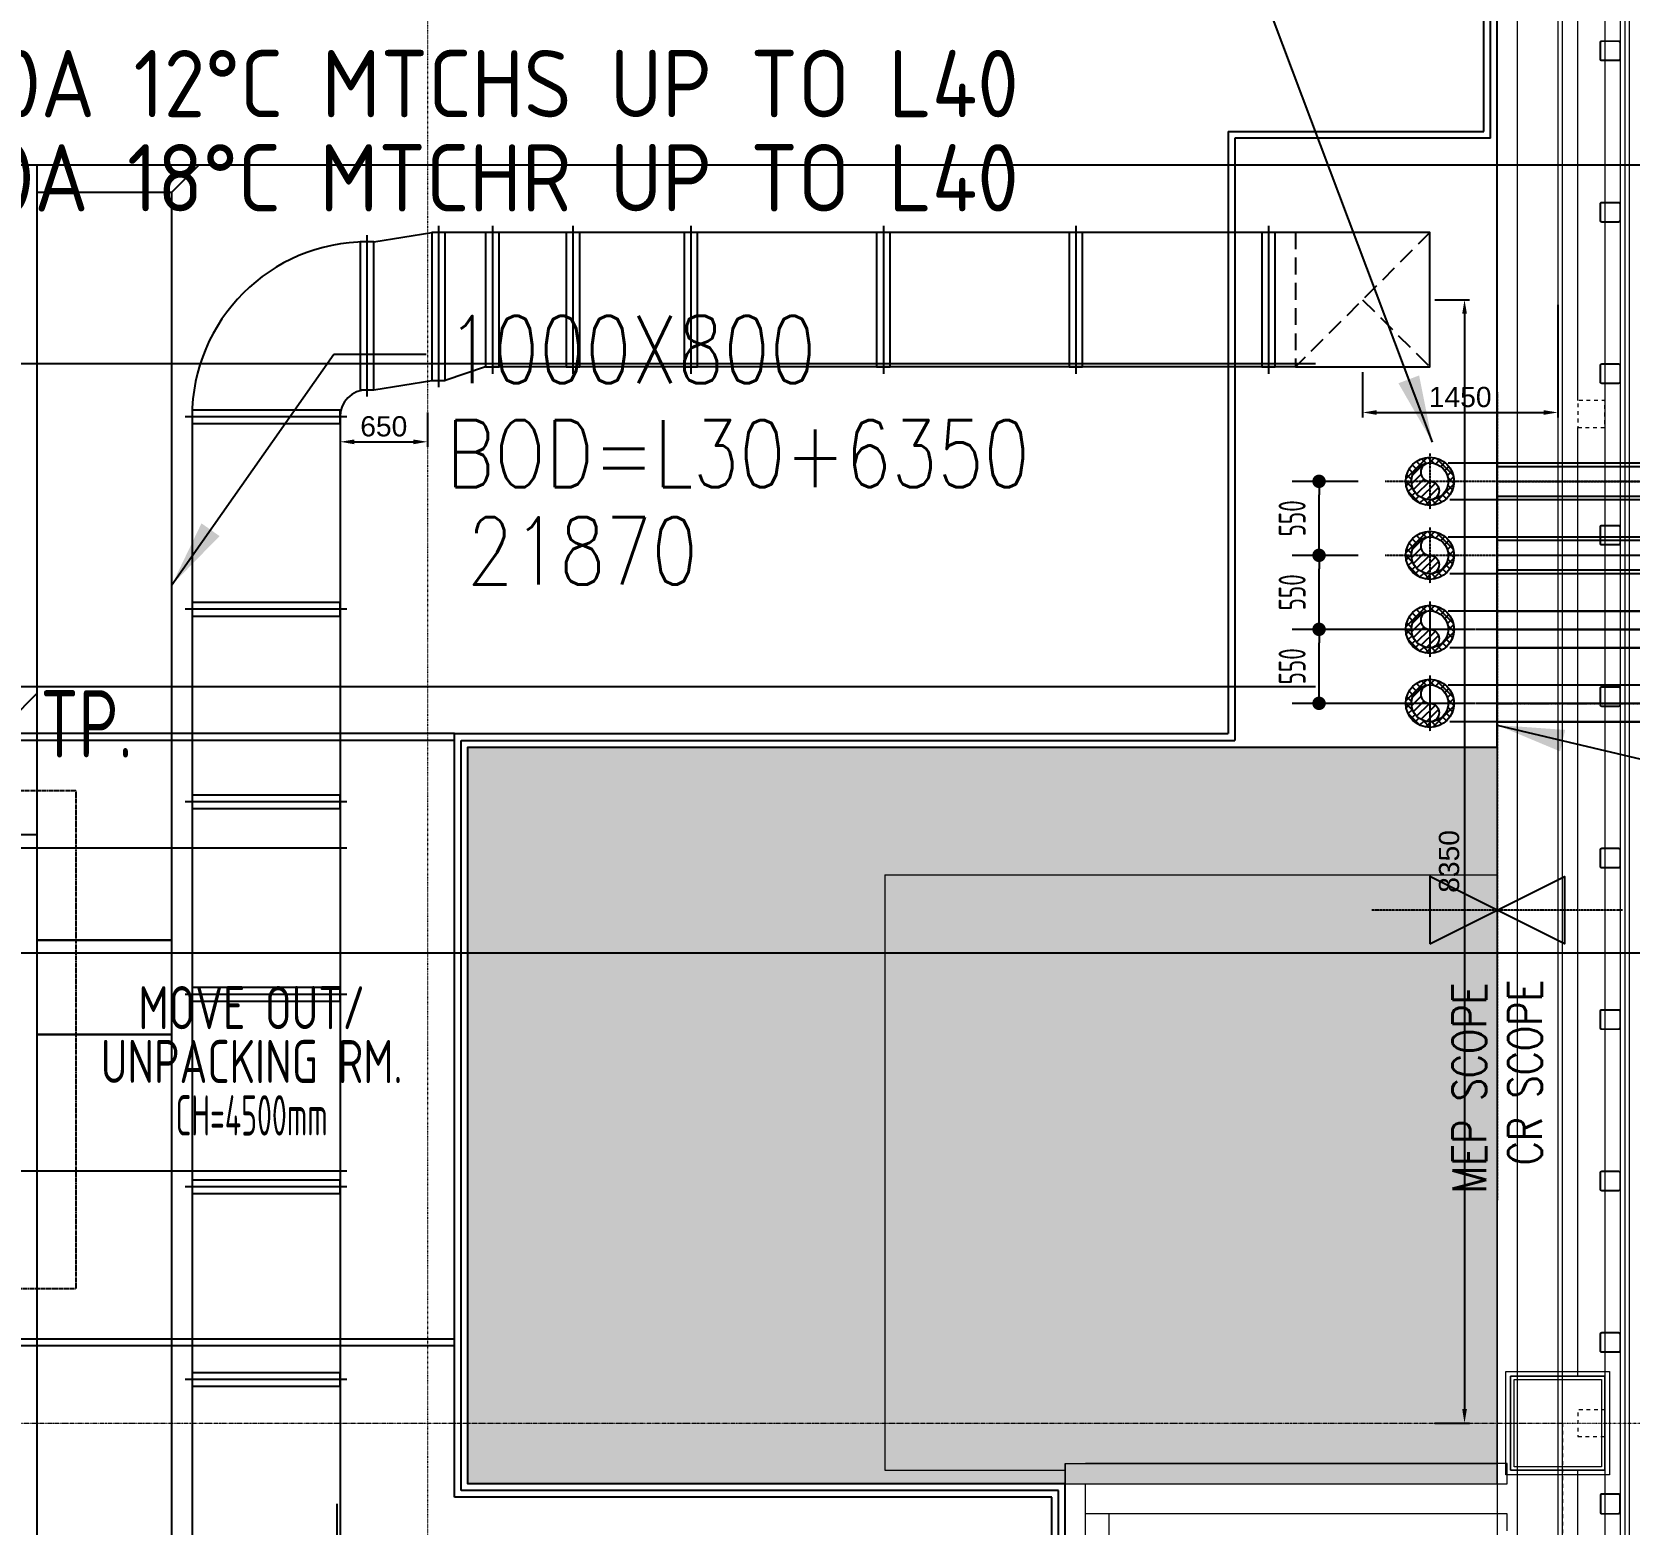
# Model space of a CAD drawing. Extents: x -32000 to 416743, y -254124 to 144214.
# Drawn here: x 232260 to 244130, y 44250 to 55340 of the extents above; entities that cross this region are included whole.
import ezdxf
from ezdxf.enums import TextEntityAlignment as Align

# ---------------------------------------------------------------- set-up
doc = ezdxf.new("R2010")
doc.units = 0
doc.header["$LTSCALE"] = 10
for name, pattern in [('H12PL4$0$JJP_三點線', [0.9, 0.3, -0.15, 0, -0.15, 0, -0.15, 0, -0.15]), ('H12PL4$0$JJP_虛線(退縮線、投影線、地下室範圍、非屬本工程、圖面分區)', [0.45, 0.3, -0.15]), ('H12PL4$0$TAI_虛線', [5.644, 2.822, -2.822]), ('XFDP30$0$HIDDEN2', [0.1875, 0.125, -0.0625]), ('XFF7D30$0$HIDDEN', [0.375, 0.25, -0.125]), ('XFM1P40$0$CENTER', [2, 1.25, -0.25, 0.25, -0.25]), ('XFM1P40$0$CENTER2', [1.125, 0.75, -0.125, 0.125, -0.125]), ('XFM2P40$0$$0$CENTER2', [1.125, 0.75, -0.125, 0.125, -0.125]), ('XFM2P40$0$CENTER', [2, 1.25, -0.25, 0.25, -0.25]), ('XFM2P40$0$CENTER2', [1.125, 0.75, -0.125, 0.125, -0.125]), ('XFM7P40ICA$0$H12PL4$0$JJP_三點線', [0.9, 0.3, -0.15, 0, -0.15, 0, -0.15, 0, -0.15]), ('XFM7P40ICA$0$H12PL4$0$TAI_虛線', [5.644, 2.822, -2.822])]:
    doc.linetypes.add(name, pattern=pattern)
for name, color, linetype in [('H12PL4$0$A-WALL-EX', 252, 'Continuous'), ('H12PL4$0$A-WALL-IN', 252, 'Continuous'), ('H12PL4$0$Hattch', 252, 'Continuous'), ('H12PL4$0$S-COL', 252, 'Continuous'), ('H12PL4$0$S-GRID', 252, 'Continuous'), ('H12PL4$0$S-SLAB-SHOW', 252, 'Continuous'), ('X-F2-L30-FS-PIPE$0$F-SK-LINE3', 100, 'Continuous'), ('XFDP30$0$A-CR-TT2', 1, 'Continuous'), ('XFDP30$0$A-CR-TXT', 250, 'Continuous'), ('XFDP30$0$A-Door (50K)', 2, 'Continuous'), ('XFDP30$0$A-Door-Col', 9, 'Continuous'), ('XFDP30$0$A-W-P1S (50K)', 2, 'Continuous'), ('XFDP30$0$A-W-P2D (50K)', 2, 'Continuous'), ('XFF7D30$0$93-duct-sm', 2, 'Continuous'), ('XFF7D30$0$DIM', 250, 'Continuous'), ('XFF7D30$0$M-SMOK-DUCT', 240, 'Continuous'), ('XFM1D40$0$M-CWTR-TEXT', 250, 'Continuous'), ('XFM1D40$0$M-HVAC-CMDUCT', 150, 'Continuous'), ('XFM1D40$0$M-PIPE-TEXT-ARROR', 250, 'Continuous'), ('XFM1P40$0$$0$M-PIPE-TEXT-ARROR', 250, 'Continuous'), ('XFM1P40$0$E-CBL-DIM', 250, 'Continuous'), ('XFM1P40$0$g-ttlb', 4, 'Continuous'), ('XFM1P40$0$M-PIPE-CHWR13', 94, 'Continuous'), ('XFM1P40$0$M-PIPE-CHWR13_CL', 93, 'XFM1P40$0$CENTER2'), ('XFM1P40$0$M-PIPE-CHWR20', 110, 'Continuous'), ('XFM1P40$0$M-PIPE-CHWR20_CL', 111, 'XFM1P40$0$CENTER'), ('XFM1P40$0$M-PIPE-CHWS12', 130, 'Continuous'), ('XFM1P40$0$M-PIPE-CHWS12_CL', 132, 'XFM1P40$0$CENTER2'), ('XFM1P40$0$M-PIPE-CHWS5', 160, 'Continuous'), ('XFM1P40$0$M-PIPE-CHWS5_CL', 161, 'XFM1P40$0$CENTER2'), ('XFM2P40$0$$0$M-PIPE-CHWR13', 94, 'Continuous'), ('XFM2P40$0$$0$M-PIPE-CHWR13_CL', 93, 'XFM2P40$0$$0$CENTER2'), ('XFM2P40$0$$0$M-PIPE-CHWS5', 144, 'Continuous'), ('XFM2P40$0$$0$M-PIPE-CHWS5_CL', 1, 'XFM2P40$0$$0$CENTER2'), ('XFM2P40$0$$0$M-PIPE-TEXT', 250, 'Continuous'), ('XFM2P40$0$$0$M-PIPE-TEXT-ARROR', 250, 'Continuous'), ('XFM2P40$0$M-PIPE-CHWR20', 110, 'Continuous'), ('XFM2P40$0$M-PIPE-CHWR20_CL', 111, 'XFM2P40$0$CENTER'), ('XFM2P40$0$M-PIPE-CHWS12', 4, 'Continuous'), ('XFM2P40$0$M-PIPE-CHWS12_CL', 1, 'XFM2P40$0$CENTER2'), ('XFM2P40$0$M-PIPE-CHWS5', 144, 'Continuous'), ('XFM2P40$0$M-PIPE-CHWS5_CL', 1, 'XFM2P40$0$CENTER2'), ('XFM6D40$0$XFM6D40$0$M-PIPE-TEXT', 250, 'Continuous'), ('XFM7P40ICA$0$H12PL4$0$A-ROOF', 252, 'Continuous'), ('XFM7P40ICA$0$H12PL4$0$A-WALL-EX', 252, 'Continuous'), ('XFM7P40ICA$0$H12PL4$0$L40_19_SIAGE1', 252, 'Continuous'), ('XFM7P40ICA$0$H12PL4$0$L40_19_SIAGE3', 252, 'Continuous'), ('XFM7P40ICA$0$H12PL4$0$L40_19_STEEL2', 252, 'Continuous'), ('XFM7P40ICA$0$H12PL4$0$L40_19_STEEL3', 252, 'Continuous'), ('XFM7P40ICA$0$H12PL4$0$L40_19_SUGATA3', 252, 'Continuous'), ('XFM7P40ICA$0$H12PL4$0$S-GRID', 252, 'Continuous')]:
    doc.layers.add(name, color=color, linetype=linetype)
doc.layers.add('XFDP30$0$A-Area (50K)', color=7, linetype='Continuous', plot=False)
doc.styles.add('XFDP30$0$AA-TXT', font='isocp.shx', dxfattribs={"width": 0.8, "bigfont": 'china.shx'})
doc.styles.add('XFF7D30$0$Standard', font='arial.ttf')
doc.styles.add('XFM1D40$0$12P7-XCM2P10$0$AA-TXT', font='simplex.shx', dxfattribs={"bigfont": 'china.shx'})
doc.styles.add('XFM1D40$0$STANDARD', font='SIMPLEX', dxfattribs={"bigfont": 'BIGFONT'})
doc.styles.add('XFM1P40$0$$0$aa-txt', font='isocp.shx', dxfattribs={"bigfont": 'chineset.shx'})
doc.styles.add('XFM1P40$0$aa-txt', font='simplex.shx', dxfattribs={"width": 0.8, "height": 25, "bigfont": 'chineset.shx'})
doc.styles.add('XFM1P40$0$dim-txt', font='isocp.shx', dxfattribs={"width": 0.7, "bigfont": 'chineset.shx'})
doc.styles.add('XFM2P40$0$$0$aa-txt', font='isocp.shx', dxfattribs={"bigfont": 'chineset.shx'})
doc.styles.add('XFM6D40$0$XFM6D40$0$aa-txt', font='isocp.shx', dxfattribs={"bigfont": 'chineset.shx'})
doc.dimstyles.new('XFF7D30$0$25', dxfattribs={"dimscale": 25, "dimtxt": 6, "dimasz": 4.2, "dimexe": 1.5, "dimexo": 1.5, "dimgap": 1.5, "dimtad": 3, "dimdec": 0, "dimzin": 0, "dimdsep": 46, "dimtxsty": 'XFF7D30$0$Standard', "dimcen": 0.09, "dimadec": 0, "dimazin": 0, "dimtfac": 1, "dimtdec": 0, "dimtofl": 0, "dimtmove": 1, "dimatfit": 3, "dimfxl": 0.18, "dimtolj": 1, "dimtzin": 0, "dimarcsym": 0})
doc.dimstyles.new('XFM1D40$0$Standard', dxfattribs={"dimtxt": 0.18, "dimasz": 0.18, "dimexe": 0.18, "dimexo": 0.0625, "dimgap": 0.09, "dimtad": 0, "dimtih": 1, "dimtoh": 1, "dimdec": 4, "dimzin": 0, "dimdsep": 46, "dimtxsty": 'XFM1D40$0$STANDARD', "dimcen": 0.09, "dimadec": 0, "dimazin": 0, "dimtfac": 1, "dimtdec": 4, "dimtofl": 0, "dimtmove": 0, "dimatfit": 3, "dimfxl": 1, "dimtolj": 1, "dimtzin": 0, "dimarcsym": 0})
doc.dimstyles.new('XFM1P40$0$$0$adim-200', dxfattribs={"dimscale": 200, "dimtxt": 0.3, "dimasz": 2.5, "dimexe": 0.1, "dimexo": 0.5, "dimgap": 0.15, "dimtad": 0, "dimdec": 4, "dimzin": 3, "dimdsep": 46, "dimtxsty": 'XFM1P40$0$$0$aa-txt', "dimcen": 2.5, "dimclrd": 256, "dimclre": 256, "dimclrt": 256, "dimadec": 0, "dimazin": 0, "dimtfac": 1, "dimtdec": 4, "dimtmove": 0, "dimatfit": 3, "dimfxl": 1, "dimtolj": 1, "dimtzin": 0, "dimarcsym": 0})
doc.dimstyles.new('XFM1P40$0$2000-dim', dxfattribs={"dimscale": 2000, "dimtxt": 0.1, "dimasz": 0.05, "dimexe": 0.1, "dimexo": 0.1, "dimgap": 0.05, "dimtad": 1, "dimdec": 0, "dimrnd": 5, "dimtxsty": 'XFM1P40$0$dim-txt', "dimblk": 'XFM1P40$0$_Dot', "dimcen": 2, "dimclrd": 256, "dimclre": 256, "dimclrt": 256, "dimadec": 0, "dimazin": 0, "dimtfac": 1, "dimtdec": 0, "dimtix": 1, "dimtmove": 2, "dimatfit": 3, "dimldrblk": 'XFM1P40$0$_Oblique', "dimfxl": 1, "dimtvp": 1, "dimarcsym": 0})
doc.dimstyles.new('XFM2P40$0$$0$adim-200', dxfattribs={"dimscale": 200, "dimtxt": 0.3, "dimasz": 2.5, "dimexe": 0.1, "dimexo": 0.5, "dimgap": 0.15, "dimtad": 0, "dimdec": 4, "dimzin": 3, "dimdsep": 46, "dimtxsty": 'XFM2P40$0$$0$aa-txt', "dimcen": 2.5, "dimclrd": 256, "dimclre": 256, "dimclrt": 256, "dimadec": 0, "dimazin": 0, "dimtfac": 1, "dimtdec": 4, "dimtmove": 0, "dimatfit": 3, "dimfxl": 1, "dimtolj": 1, "dimtzin": 0, "dimarcsym": 0})

# ---------------------------------------------------------------- blocks, each defined once
blk = doc.blocks.new('H12PL4')
at = {"layer": 'H12PL4$0$Hattch', "linetype": 'Continuous', "lineweight": 0}
blk.add_hatch(color=256, dxfattribs=at).paths.add_polyline_path([(235500, 44550), (243150, 44550), (243150, 50025), (235500, 50025)])
at = {"layer": 'H12PL4$0$A-WALL-EX', "lineweight": 0, "flags": 128}
for points in [[(244100, 30500), (244100, 91700)], [(244100, 30500), (244100, 91700)], [(244100, 30500), (244100, 91700)], [(244100, 30500), (244100, 91700)], [(244100, 30500), (244100, 90150)], [(243950, 59650), (243950, 45350)], [(243950, 44650), (243950, 30500)]]:
    blk.add_lwpolyline(points, dxfattribs=at)
at = {"layer": 'H12PL4$0$A-WALL-EX', "linetype": 'H12PL4$0$JJP_虛線(退縮線、投影線、地下室範圍、非屬本工程、圖面分區)', "lineweight": 0, "flags": 128}
for points in [[(243750, 52600), (243750, 59650)], [(243600, 56925), (243600, 54075)], [(243600, 53925), (243600, 51075)], [(243750, 45350), (243750, 52400)], [(243600, 50925), (243600, 48075)], [(243600, 47925), (243600, 45350)], [(243600, 44650), (243600, 42075)], [(243750, 37600), (243750, 44650)]]:
    blk.add_lwpolyline(points, dxfattribs=at)
at = {"layer": 'H12PL4$0$A-WALL-IN', "lineweight": 0, "flags": 128}
for points in [[(243150, 90465), (243150, 30500)], [(243300, 45350), (243300, 59650)], [(239940, 44700), (240090, 44700)], [(239940, 44700), (239940, 38750)], [(243225, 44700), (240090, 44700)], [(243225, 44550), (243225, 44700)], [(243300, 30500), (243300, 44650)], [(240090, 44550), (243225, 44550)], [(240090, 44325), (240090, 44550)], [(243225, 44325), (240090, 44325)], [(243225, 44200), (243225, 44325)]]:
    blk.add_lwpolyline(points, dxfattribs=at)
at = {"layer": 'H12PL4$0$S-COL', "linetype": 'H12PL4$0$TAI_虛線', "lineweight": 0, "flags": 128}
for points in [[(243750, 52400), (243950, 52400), (243950, 52600), (243750, 52600)], [(243750, 44900), (243950, 44900), (243950, 45100), (243750, 45100)]]:
    blk.add_lwpolyline(points, close=True, dxfattribs=at)
at = {"layer": 'H12PL4$0$S-COL', "lineweight": 0, "flags": 128}
blk.add_lwpolyline([(243250, 44650), (243950, 44650), (243950, 45350), (243250, 45350)], close=True, dxfattribs=at)
at = {"layer": 'H12PL4$0$S-GRID', "linetype": 'H12PL4$0$JJP_三點線', "lineweight": 0}
for p, q in [((235200, 128250), (235200, -28000)), ((243600, 128250), (243600, -28000)), ((-29000, 45000), (289600, 45000))]:
    blk.add_line(p, q, dxfattribs=at)
at = {"layer": 'H12PL4$0$S-SLAB-SHOW', "lineweight": 0, "flags": 128}
blk.add_lwpolyline([(244130, 89560), (244130, 30500)], dxfattribs=at)
blk.add_lwpolyline([(235500, 44550), (243150, 44550), (243150, 50025), (235500, 50025)], close=True, dxfattribs=at)
blk = doc.blocks.new('XFM1P40$0$_Dot')
at = {"color": 0, "linetype": 'ByBlock', "lineweight": -2}
blk.add_line((-0.5, 0), (-1, 0), dxfattribs=at)
at = {"color": 0, "linetype": 'ByBlock', "const_width": 0.5}
blk.add_lwpolyline([(-0.25, 0, 1), (0.25, 0, 1)], format="xyb", close=True, dxfattribs=at)
blk = doc.blocks.new('*D238')
at = {"layer": 'DEFPOINTS', "color": 0, "transparency": 16777216}
for p in [(241826, 50900), (243150, 50900, 0), (243150, 50350, 0)]:
    blk.add_point(p, dxfattribs=at)
at = {"layer": 'XFM1P40$0$E-CBL-DIM', "lineweight": -2, "transparency": 16777216}
for p, q in [((242950, 50900), (241626, 50900)), ((241826, 50450), (241826, 50800)), ((242950, 50350), (241626, 50350))]:
    blk.add_line(p, q, dxfattribs=at)
at = {"layer": 'XFM1P40$0$E-CBL-DIM', "lineweight": -2, "transparency": 16777216, "xscale": 100, "yscale": 100, "zscale": 100}
for p, rotation in [((241826, 50900), 90), ((241826, 50350), 270)]:
    blk.add_blockref('XFM1P40$0$_Dot', p, dxfattribs=dict(at, rotation=rotation))
at = {"layer": 'XFM1P40$0$E-CBL-DIM', "transparency": 16777216, "insert": (241626, 50625), "char_height": 200, "attachment_point": 5, "rotation": 90, "style": 'XFM1P40$0$dim-txt'}
blk.add_mtext('550', dxfattribs=at)
blk = doc.blocks.new('XFM1P40$0$_Oblique')
at = {"color": 0, "linetype": 'ByBlock', "lineweight": -2}
blk.add_line((-0.5, -0.5), (0.5, 0.5), dxfattribs=at)
blk = doc.blocks.new('*D239')
at = {"layer": 'DEFPOINTS', "color": 0, "transparency": 16777216}
for p in [(241826, 51450), (242317, 51450, 0), (243150, 50900, 0)]:
    blk.add_point(p, dxfattribs=at)
at = {"layer": 'XFM1P40$0$E-CBL-DIM', "lineweight": -2, "transparency": 16777216}
for p, q in [((242117, 51450), (241626, 51450)), ((241826, 51000), (241826, 51350)), ((242950, 50900), (241626, 50900))]:
    blk.add_line(p, q, dxfattribs=at)
at = {"layer": 'XFM1P40$0$E-CBL-DIM', "lineweight": -2, "transparency": 16777216, "xscale": 100, "yscale": 100, "zscale": 100}
for p, rotation in [((241826, 51450), 90), ((241826, 50900), 270)]:
    blk.add_blockref('XFM1P40$0$_Dot', p, dxfattribs=dict(at, rotation=rotation))
at = {"layer": 'XFM1P40$0$E-CBL-DIM', "transparency": 16777216, "insert": (241626, 51175), "char_height": 200, "attachment_point": 5, "rotation": 90, "style": 'XFM1P40$0$dim-txt'}
blk.add_mtext('550', dxfattribs=at)
blk = doc.blocks.new('*D240')
at = {"layer": 'DEFPOINTS', "color": 0, "transparency": 16777216}
for p in [(241826, 52000), (242317, 52000, 0), (242317, 51450, 0)]:
    blk.add_point(p, dxfattribs=at)
at = {"layer": 'XFM1P40$0$E-CBL-DIM', "lineweight": -2, "transparency": 16777216}
for p, q in [((242117, 52000), (241626, 52000)), ((241826, 51550), (241826, 51900)), ((242117, 51450), (241626, 51450))]:
    blk.add_line(p, q, dxfattribs=at)
at = {"layer": 'XFM1P40$0$E-CBL-DIM', "lineweight": -2, "transparency": 16777216, "xscale": 100, "yscale": 100, "zscale": 100}
for p, rotation in [((241826, 52000), 90), ((241826, 51450), 270)]:
    blk.add_blockref('XFM1P40$0$_Dot', p, dxfattribs=dict(at, rotation=rotation))
at = {"layer": 'XFM1P40$0$E-CBL-DIM', "transparency": 16777216, "insert": (241626, 51725), "char_height": 200, "attachment_point": 5, "rotation": 90, "style": 'XFM1P40$0$dim-txt'}
blk.add_mtext('550', dxfattribs=at)
blk = doc.blocks.new('XFM6D40')
at = {"layer": 'XFM6D40$0$XFM6D40$0$M-PIPE-TEXT', "style": 'XFM6D40$0$XFM6D40$0$aa-txt', "width": 0.8}
blk.add_text('TP.', height=500, dxfattribs=at).set_placement((232323.4, 49947.3))
blk = doc.blocks.new('XFDP30$0$High-speed Turbo_300x000')
at = {"layer": 'XFDP30$0$A-Door-Col'}
h = blk.add_hatch(dxfattribs=at)
h.set_pattern_fill('ANSI33', color=256, scale=0.5, style=0)
h.set_pattern_definition([(45, (-7.8503, 41.1287), (-2.24506, 2.24506), []), (45, (-5.6053, 41.1287), (-2.24506, 2.24506), [1.5875, -0.79375])])
h.paths.add_polyline_path([(-24, 5), (-19, 5), (-19, 0), (-24, 0)])
h = blk.add_hatch(dxfattribs=at)
h.set_pattern_fill('ANSI33', color=256, scale=0.5, style=0)
h.set_pattern_definition([(45, (9.6497, 41.1277), (-2.24506, 2.24506), []), (45, (11.8947, 41.1277), (-2.24506, 2.24506), [1.5875, -0.79375])])
h.paths.add_polyline_path([(-6.5, 5), (-1.5, 5), (-1.5, 0), (-6.5, 0)])
h = blk.add_hatch(dxfattribs=at)
h.set_pattern_fill('ANSI33', color=256, scale=0.5, style=0)
h.set_pattern_definition([(135, (290.3503, 41.1277), (2.24506, 2.24506), []), (135, (288.1053, 41.1277), (2.24506, 2.24506), [1.5875, -0.79375])])
h.paths.add_polyline_path([(306.5, 5), (301.5, 5), (301.5, 0), (306.5, 0)])
h = blk.add_hatch(dxfattribs=at)
h.set_pattern_fill('ANSI33', color=256, scale=0.5, style=0)
h.set_pattern_definition([(135, (307.8503, 41.1287), (2.24506, 2.24506), []), (135, (305.6053, 41.1287), (2.24506, 2.24506), [1.5875, -0.79375])])
h.paths.add_polyline_path([(324, 5), (319, 5), (319, 0), (324, 0)])
at = {"color": 1, "linetype": 'XFDP30$0$HIDDEN2', "ltscale": 0.5}
for p, q in [((-38, 0), (-38, -86)), ((332, 0), (-38, 0)), ((332, -86), (332, 0)), ((332, -86), (-38, -86))]:
    blk.add_line(p, q, dxfattribs=at)
at = {"linetype": 'XFDP30$0$HIDDEN2', "ltscale": 0.5}
for p, q in [((300, -6.5), (0, -6.5)), ((300, -9.5), (0, -9.5))]:
    blk.add_line(p, q, dxfattribs=at)
at = {"linetype": 'Continuous'}
for points in [[(0, 0), (0, -23.5), (-24, -23.5), (-24, 0)], [(300, 0), (300, -23.5), (324, -23.5), (324, 0)]]:
    blk.add_lwpolyline(points, close=True, dxfattribs=at)
at = {"layer": 'XFDP30$0$A-Door-Col', "linetype": 'XFDP30$0$HIDDEN2', "ltscale": 0.5}
blk.add_lwpolyline([(-24, 5), (324, 5), (324, 0), (-24, 0)], close=True, dxfattribs=at)
at = {"layer": 'XFDP30$0$A-Door-Col'}
for points in [[(-24, 5), (-19, 5), (-19, 0), (-24, 0)], [(-6.5, 5), (-1.5, 5), (-1.5, 0), (-6.5, 0)], [(306.5, 5), (301.5, 5), (301.5, 0), (306.5, 0)], [(324, 5), (319, 5), (319, 0), (324, 0)]]:
    blk.add_lwpolyline(points, close=True, dxfattribs=at)
at = {"color": 9, "style": 'XFDP30$0$AA-TXT', "width": 0.45}
blk.add_attdef('300X000', text='', height=10, dxfattribs=at).set_placement((150, -16.5), align=Align.MIDDLE)
blk = doc.blocks.new('XFDP30')
at = {"layer": 'XFDP30$0$A-Area (50K)'}
blk.add_lwpolyline([(175950, 89650), (174600, 89650), (174600, 350), (243151, 350), (243151, 37225), (239940, 37225), (239940, 44550), (235500, 44550), (235500, 50025), (243150, 50025), (243151, 89650), (185250, 89650), (185250, 86290), (175950, 86290)], close=True, dxfattribs=at)
at = {"layer": 'XFDP30$0$A-W-P1S (50K)'}
for p, q in [((243051, 54600), (243051, 58800)), ((243101, 54550), (243101, 58800)), ((235400, 44450), (235400, 50125)), ((235400, 50125), (241150, 50125)), ((235450, 44500), (235450, 50075)), ((235450, 50075), (241200, 50075)), ((239840, 44450), (235400, 44450)), ((239890, 44500), (235450, 44500)), ((239840, 44115), (239840, 44450)), ((239890, 44115), (239890, 44500))]:
    blk.add_line(p, q, dxfattribs=at)
at = {"layer": 'XFDP30$0$A-W-P2D (50K)'}
for p, q in [((241150, 54600), (241150, 50125)), ((241150, 54600), (243051, 54600)), ((241200, 54550), (241200, 50075)), ((243101, 54550), (241200, 54550)), ((235400, 50125), (226650, 50125)), ((235400, 50075), (226700, 50075)), ((235400, 45625), (226700, 45625)), ((235400, 45575), (226650, 45575))]:
    blk.add_line(p, q, dxfattribs=at)
at = {"layer": 'XFDP30$0$A-Door (50K)', "xscale": 10, "yscale": 10, "zscale": 10, "rotation": 90}
blk.add_blockref('XFDP30$0$High-speed Turbo_300x000', (231725, 46380), dxfattribs=at).add_auto_attribs({'300X000': 'FAU_300x300'})
at = {"layer": 'XFDP30$0$A-CR-TT2', "style": 'XFDP30$0$AA-TXT', "width": 0.6}
blk.add_text('CH=4500mm', height=300, dxfattribs=at).set_placement((233893, 47288), align=Align.MIDDLE)
at = {"layer": 'XFDP30$0$A-CR-TXT', "style": 'XFDP30$0$AA-TXT', "width": 0.8}
for s, p in [('MOVE OUT/', (233893, 48088)), ('UNPACKING RM.', (233893, 47688))]:
    blk.add_text(s, height=320, dxfattribs=at).set_placement(p, align=Align.MIDDLE_CENTER)
blk = doc.blocks.new('XFM7P40ICA$0$H12PL4')
at = {"layer": 'XFM7P40ICA$0$H12PL4$0$A-ROOF', "linetype": 'XFM7P40ICA$0$H12PL4$0$TAI_虛線', "lineweight": 0, "flags": 128}
for points in [[(151609, 45000), (243635, 45000)], [(243635, 45000), (243635, 30500)]]:
    blk.add_lwpolyline(points, dxfattribs=at)
at = {"layer": 'XFM7P40ICA$0$H12PL4$0$A-WALL-EX', "lineweight": 0, "flags": 128}
for points in [[(243150, 90465), (243150, 30500)], [(244065, 90115), (244065, 30500)], [(244100, 30500), (244100, 90115)], [(243300, 30500), (243300, 89650)], [(243600, 89650), (243600, 30500)], [(243635, 30500), (243635, 89650)], [(244130, 89560), (244130, 30500)]]:
    blk.add_lwpolyline(points, dxfattribs=at)
at = {"layer": 'XFM7P40ICA$0$H12PL4$0$L40_19_SIAGE1', "lineweight": 0}
for p, q in [((244100, 30525), (244100, 90500)), ((243150, 75300), (243150, 44700)), ((239940, 44700), (243150, 44700)), ((239940, 38790), (239940, 44700))]:
    blk.add_line(p, q, dxfattribs=at)
at = {"layer": 'XFM7P40ICA$0$H12PL4$0$L40_19_SIAGE3', "lineweight": 0}
for p, q in [((244065, 75000), (244065, 30525)), ((243300, 45300), (243300, 59650)), ((240090, 44550), (243150, 44550)), ((240090, 38790), (240090, 44550)), ((240390, 44550), (243150, 44550)), ((243150, 44550), (243150, 44200)), ((243300, 30350), (243300, 44575)), ((243150, 44325), (240265, 44325)), ((240265, 38912), (240265, 44325))]:
    blk.add_line(p, q, dxfattribs=at)
at = {"layer": 'XFM7P40ICA$0$H12PL4$0$L40_19_SIAGE3', "lineweight": 0, "flags": 128}
blk.add_lwpolyline([(243215, 44615), (243215, 45385), (243985, 45385), (243985, 44615)], close=True, dxfattribs=at)
at = {"layer": 'XFM7P40ICA$0$H12PL4$0$L40_19_STEEL2', "lineweight": 0, "flags": 128}
for points in [[(243250, 44650), (243250, 45350), (243950, 45350), (243950, 44650)], [(243275, 44675), (243275, 45325), (243925, 45325), (243925, 44675)]]:
    blk.add_lwpolyline(points, close=True, dxfattribs=at)
at = {"layer": 'XFM7P40ICA$0$H12PL4$0$L40_19_STEEL3', "lineweight": 0, "flags": 128}
for points in [[(243915, 55138.5), (243915, 55261.5, -0.4142136), (243928.5, 55275), (244051.5, 55275, -0.4142136), (244065, 55261.5), (244065, 55138.5, -0.4142136), (244051.5, 55125), (243928.5, 55125, -0.4142136)], [(243919.5, 55138.5), (243919.5, 55261.5, -0.4142136), (243928.5, 55270.5), (244051.5, 55270.5, -0.4142136), (244060.5, 55261.5), (244060.5, 55138.5, -0.4142136), (244051.5, 55129.5), (243928.5, 55129.5, -0.4142136)], [(243915, 53938.5), (243915, 54061.5, -0.4142136), (243928.5, 54075), (244051.5, 54075, -0.4142136), (244065, 54061.5), (244065, 53938.5, -0.4142136), (244051.5, 53925), (243928.5, 53925, -0.4142136)], [(243919.5, 53938.5), (243919.5, 54061.5, -0.4142136), (243928.5, 54070.5), (244051.5, 54070.5, -0.4142136), (244060.5, 54061.5), (244060.5, 53938.5, -0.4142136), (244051.5, 53929.5), (243928.5, 53929.5, -0.4142136)], [(243915, 52738.5), (243915, 52861.5, -0.4142136), (243928.5, 52875), (244051.5, 52875, -0.4142136), (244065, 52861.5), (244065, 52738.5, -0.4142136), (244051.5, 52725), (243928.5, 52725, -0.4142136)], [(243919.5, 52738.5), (243919.5, 52861.5, -0.4142136), (243928.5, 52870.5), (244051.5, 52870.5, -0.4142136), (244060.5, 52861.5), (244060.5, 52738.5, -0.4142136), (244051.5, 52729.5), (243928.5, 52729.5, -0.4142136)], [(243915, 51538.5), (243915, 51661.5, -0.4142136), (243928.5, 51675), (244051.5, 51675, -0.4142136), (244065, 51661.5), (244065, 51538.5, -0.4142136), (244051.5, 51525), (243928.5, 51525, -0.4142136)], [(243919.5, 51538.5), (243919.5, 51661.5, -0.4142136), (243928.5, 51670.5), (244051.5, 51670.5, -0.4142136), (244060.5, 51661.5), (244060.5, 51538.5, -0.4142136), (244051.5, 51529.5), (243928.5, 51529.5, -0.4142136)], [(243915, 50338.5), (243915, 50461.5, -0.4142136), (243928.5, 50475), (244051.5, 50475, -0.4142136), (244065, 50461.5), (244065, 50338.5, -0.4142136), (244051.5, 50325), (243928.5, 50325, -0.4142136)], [(243919.5, 50338.5), (243919.5, 50461.5, -0.4142136), (243928.5, 50470.5), (244051.5, 50470.5, -0.4142136), (244060.5, 50461.5), (244060.5, 50338.5, -0.4142136), (244051.5, 50329.5), (243928.5, 50329.5, -0.4142136)], [(243915, 49138.5), (243915, 49261.5, -0.4142136), (243928.5, 49275), (244051.5, 49275, -0.4142136), (244065, 49261.5), (244065, 49138.5, -0.4142136), (244051.5, 49125), (243928.5, 49125, -0.4142136)], [(243919.5, 49138.5), (243919.5, 49261.5, -0.4142136), (243928.5, 49270.5), (244051.5, 49270.5, -0.4142136), (244060.5, 49261.5), (244060.5, 49138.5, -0.4142136), (244051.5, 49129.5), (243928.5, 49129.5, -0.4142136)], [(243915, 47938.5), (243915, 48061.5, -0.4142136), (243928.5, 48075), (244051.5, 48075, -0.4142136), (244065, 48061.5), (244065, 47938.5, -0.4142136), (244051.5, 47925), (243928.5, 47925, -0.4142136)], [(243919.5, 47938.5), (243919.5, 48061.5, -0.4142136), (243928.5, 48070.5), (244051.5, 48070.5, -0.4142136), (244060.5, 48061.5), (244060.5, 47938.5, -0.4142136), (244051.5, 47929.5), (243928.5, 47929.5, -0.4142136)], [(243915, 46738.5), (243915, 46861.5, -0.4142136), (243928.5, 46875), (244051.5, 46875, -0.4142136), (244065, 46861.5), (244065, 46738.5, -0.4142136), (244051.5, 46725), (243928.5, 46725, -0.4142136)], [(243919.5, 46738.5), (243919.5, 46861.5, -0.4142136), (243928.5, 46870.5), (244051.5, 46870.5, -0.4142136), (244060.5, 46861.5), (244060.5, 46738.5, -0.4142136), (244051.5, 46729.5), (243928.5, 46729.5, -0.4142136)], [(243915, 45538.5), (243915, 45661.5, -0.4142136), (243928.5, 45675), (244051.5, 45675, -0.4142136), (244065, 45661.5), (244065, 45538.5, -0.4142136), (244051.5, 45525), (243928.5, 45525, -0.4142136)], [(243919.5, 45538.5), (243919.5, 45661.5, -0.4142136), (243928.5, 45670.5), (244051.5, 45670.5, -0.4142136), (244060.5, 45661.5), (244060.5, 45538.5, -0.4142136), (244051.5, 45529.5), (243928.5, 45529.5, -0.4142136)], [(243915, 44461.5), (243915, 44338.5, 0.4142136), (243928.5, 44325), (244051.5, 44325, 0.4142136), (244065, 44338.5), (244065, 44461.5, 0.4142136), (244051.5, 44475), (243928.5, 44475, 0.4142136)], [(243919.5, 44461.5), (243919.5, 44338.5, 0.4142136), (243928.5, 44329.5), (244051.5, 44329.5, 0.4142136), (244060.5, 44338.5), (244060.5, 44461.5, 0.4142136), (244051.5, 44470.5), (243928.5, 44470.5, 0.4142136)]]:
    blk.add_lwpolyline(points, format="xyb", close=True, dxfattribs=at)
at = {"layer": 'XFM7P40ICA$0$H12PL4$0$L40_19_SUGATA3', "lineweight": 0}
for p, q in [((238600, 49075), (243150, 49075)), ((238600, 49075), (238600, 44650)), ((238600, 44650), (239940, 44650))]:
    blk.add_line(p, q, dxfattribs=at)
at = {"layer": 'XFM7P40ICA$0$H12PL4$0$S-GRID', "linetype": 'XFM7P40ICA$0$H12PL4$0$JJP_三點線', "lineweight": 0}
for p, q in [((235200, 128250), (235200, -28000)), ((243600, 128250), (243600, -28000)), ((-29000, 45000), (289600, 45000))]:
    blk.add_line(p, q, dxfattribs=at)
blk = doc.blocks.new('XFM7P40ICA')
blk.add_blockref('XFM7P40ICA$0$H12PL4', (0, 0))
blk = doc.blocks.new('XFF7D30$0$1000-F')
blk.add_line((-50, 0), (1050, 0))
blk.add_lwpolyline([(1000, 50), (0, 50), (0, -50), (1000, -50)], close=True)
blk = doc.blocks.new('*D1008')
at = {"layer": 'DEFPOINTS', "color": 0, "transparency": 16777216}
for p in [(242650, 53350), (242650, 45000), (242907, 45000)]:
    blk.add_point(p, dxfattribs=at)
at = {"layer": 'XFF7D30$0$DIM', "color": 0, "lineweight": -2, "transparency": 16777216}
for p, q in [((242687, 53350), (242945, 53350)), ((242907, 53245), (242907, 45105)), ((242687, 45000), (242945, 45000))]:
    blk.add_line(p, q, dxfattribs=at)
at = {"layer": 'XFF7D30$0$DIM', "color": 0, "transparency": 16777216}
for points in [[(242890, 53245), (242925, 53245), (242907, 53350)], [(242890, 45105), (242925, 45105), (242907, 45000)]]:
    blk.add_solid(points, dxfattribs=at)
at = {"layer": 'XFF7D30$0$DIM', "color": 0, "transparency": 16777216, "insert": (242793, 49175), "char_height": 150, "attachment_point": 5, "rotation": 90, "style": 'XFF7D30$0$Standard'}
blk.add_mtext('\\A1;8350', dxfattribs=at)
blk = doc.blocks.new('*D1009')
at = {"layer": 'DEFPOINTS', "color": 0, "transparency": 16777216}
for p in [(243600, 53350), (242150, 52850), (243600, 52512)]:
    blk.add_point(p, dxfattribs=at)
at = {"layer": 'XFF7D30$0$DIM', "color": 0, "lineweight": -2, "transparency": 16777216}
for p, q in [((243600, 53312), (243600, 52474)), ((242150, 52812), (242150, 52474)), ((242255, 52512), (243495, 52512))]:
    blk.add_line(p, q, dxfattribs=at)
at = {"layer": 'XFF7D30$0$DIM', "color": 0, "transparency": 16777216}
for points in [[(242255, 52529), (242255, 52494), (242150, 52512)], [(243495, 52529), (243495, 52494), (243600, 52512)]]:
    blk.add_solid(points, dxfattribs=at)
at = {"layer": 'XFF7D30$0$DIM', "color": 0, "transparency": 16777216, "insert": (242875, 52626), "char_height": 150, "attachment_point": 5, "style": 'XFF7D30$0$Standard'}
blk.add_mtext('\\A1;1450', dxfattribs=at)
blk = doc.blocks.new('XFF7D30$0$1100-F')
blk.add_line((-50, 0), (1150, 0))
blk.add_lwpolyline([(1100, 50), (0, 50), (0, -50), (1100, -50)], close=True)
blk = doc.blocks.new('*D1011')
at = {"layer": 'DEFPOINTS', "color": 0, "transparency": 16777216}
for p in [(234550, 52505), (235200, 52550), (235200, 52294)]:
    blk.add_point(p, dxfattribs=at)
at = {"layer": 'XFF7D30$0$DIM', "color": 0, "lineweight": -2, "transparency": 16777216}
for p, q in [((234550, 52467), (234550, 52256)), ((235200, 52512), (235200, 52256)), ((234655, 52294), (235095, 52294))]:
    blk.add_line(p, q, dxfattribs=at)
at = {"layer": 'XFF7D30$0$DIM', "color": 0, "transparency": 16777216}
for points in [[(234655, 52311), (234655, 52276), (234550, 52294)], [(235095, 52311), (235095, 52276), (235200, 52294)]]:
    blk.add_solid(points, dxfattribs=at)
at = {"layer": 'XFF7D30$0$DIM', "color": 0, "transparency": 16777216, "insert": (234875, 52408), "char_height": 150, "attachment_point": 5, "style": 'XFF7D30$0$Standard'}
blk.add_mtext('\\A1;650', dxfattribs=at)
blk = doc.blocks.new('X-F2-L30-FS-PIPE')
at = {"layer": 'X-F2-L30-FS-PIPE$0$F-SK-LINE3'}
for p, q in [((225684, 52875), (241800, 52875)), ((225684, 50475), (241800, 50475)), ((225684, 49275), (234600, 49275)), ((225684, 46875), (234600, 46875)), ((234525, 44400), (234525, 43275))]:
    blk.add_line(p, q, dxfattribs=at)
blk = doc.blocks.new('XFM1D40')
at = {"layer": 'XFM1D40$0$M-HVAC-CMDUCT'}
for p, q in [((244750, 54350), (174600, 54350)), ((232300, 31202), (232300, 54350)), ((233300, 54150), (233500, 54350)), ((232300, 54150), (233300, 54150)), ((233300, 31202), (233300, 54150)), ((232100, 50225), (232300, 50425)), ((212692.1, 49375), (232300, 49375)), ((232300, 48589.4), (233300, 48589.4)), ((233300, 48589.4), (232300, 48589.4)), ((232300, 47889.4), (233300, 47889.4)), ((233300, 47889.4), (232300, 47889.4))]:
    blk.add_line(p, q, dxfattribs=at)
at = {"layer": 'DEFPOINTS', "color": 2, "style": 'XFM1D40$0$12P7-XCM2P10$0$AA-TXT', "width": 0.8}
blk.add_text('21870', height=500, dxfattribs=at).set_placement((235494.4, 51483.2), align=Align.MIDDLE_LEFT)
at = {"layer": 'XFM1D40$0$M-CWTR-TEXT', "style": 'XFM1D40$0$12P7-XCM2P10$0$AA-TXT', "width": 0.8}
for s, p in [('1000X800', (235344.3, 52979.2)), ('BOD=L30+6350', (235339.3, 52205.7))]:
    blk.add_text(s, height=500, dxfattribs=at).set_placement(p, align=Align.MIDDLE_LEFT)
at = {"layer": 'XFM1D40$0$M-PIPE-TEXT-ARROR'}
blk.add_leader([(233300, 51231.2), (234503.7, 52945.5), (235189.8, 52945.5)], dimstyle='XFM1D40$0$Standard', override={"dimasz": 500}, dxfattribs=at)
blk = doc.blocks.new('XFM1P40')
blk.add_line((261560, 48492.5), (230609.4, 48492.5))
at = {"layer": 'XFM1P40$0$g-ttlb', "linetype": 'XFM1P40$0$CENTER2'}
for p, q in [((243150, 52661.8, 0), (243150, 46656.4, 0)), ((244081.7, 48813.4, 0), (242218.3, 48813.4, 0))]:
    blk.add_line(p, q, dxfattribs=at)
at = {"layer": 'XFM1P40$0$g-ttlb', "elevation": 0}
blk.add_lwpolyline([(242650, 48563.4), (243650, 49063.4), (243650, 48563.4), (242650, 49063.4)], close=True, dxfattribs=at)
at = {"layer": 'XFM1P40$0$M-PIPE-CHWR13'}
for p, q in [((244751.4, 51559.5, 0), (243150, 51559.5, 0)), ((244751.4, 51340.5, 0), (243150, 51340.5, 0))]:
    blk.add_line(p, q, dxfattribs=at)
at = {"layer": 'XFM1P40$0$M-PIPE-CHWR13_CL', "ltscale": 0.5}
blk.add_line((244751.4, 51450, 0), (243150, 51450, 0), dxfattribs=at)
at = {"layer": 'XFM1P40$0$M-PIPE-CHWR20'}
for p, q in [((243150, 50486.5, 0), (244751.4, 50486.5, 0)), ((243150, 50213.5, 0), (244751.4, 50213.5, 0))]:
    blk.add_line(p, q, dxfattribs=at)
at = {"layer": 'XFM1P40$0$M-PIPE-CHWR20_CL', "ltscale": 0.5}
blk.add_line((243150, 50350, 0), (244751.4, 50350, 0), dxfattribs=at)
at = {"layer": 'XFM1P40$0$M-PIPE-CHWS12'}
for p, q in [((243150, 51036.2, 0), (244751.4, 51036.2, 0)), ((243150, 50763.2, 0), (244751.4, 50763.2, 0))]:
    blk.add_line(p, q, dxfattribs=at)
at = {"layer": 'XFM1P40$0$M-PIPE-CHWS12_CL', "ltscale": 0.5}
blk.add_line((243150, 50899.7, 0), (244751.4, 50899.7, 0), dxfattribs=at)
at = {"layer": 'XFM1P40$0$M-PIPE-CHWS5'}
for p, q in [((243150, 52109.5, 0), (244751.4, 52109.5, 0)), ((243150, 51890.5, 0), (244751.4, 51890.5, 0))]:
    blk.add_line(p, q, dxfattribs=at)
at = {"layer": 'XFM1P40$0$M-PIPE-CHWS5_CL'}
blk.add_line((243150, 52000, 0), (244751.4, 52000, 0), dxfattribs=at)
at = {"layer": 'XFM1P40$0$g-ttlb', "style": 'XFM1P40$0$aa-txt', "width": 0.8}
for s, p in [('MEP SCOPE', (242942.8, 46706.7, 0)), ('CR SCOPE', (243357.2, 46916.2, 0))]:
    blk.add_text(s, height=250, rotation=90, dxfattribs=at).set_placement(p, align=Align.MIDDLE_LEFT)
at = {"layer": 'XFM1P40$0$E-CBL-DIM'}
for base, p1, p2, picture, middle in [((241825.9, 52000), (242316.7, 51450, 0), (242316.7, 52000, 0), '*D240', (241625.9, 51725)), ((241825.9, 51450), (243150, 50899.7, 0), (242316.7, 51450, 0), '*D239', (241625.9, 51174.8)), ((241825.9, 50899.7), (243150, 50350, 0), (243150, 50899.7, 0), '*D238', (241625.9, 50624.8))]:
    dim = blk.add_linear_dim(base=base, p1=p1, p2=p2, angle=90, dimstyle='XFM1P40$0$2000-dim', dxfattribs=at)
    dim.commit()
    dim.dimension.update_dxf_attribs({"geometry": picture, "text_midpoint": middle})
at = {"layer": 'XFM1P40$0$$0$M-PIPE-TEXT-ARROR'}
blk.add_leader([(243150, 50188.5, 0), (262595.5, 45562.4, 0), (263281.6, 45562.4, 0)], dimstyle='XFM1P40$0$$0$adim-200', dxfattribs=at)
blk = doc.blocks.new('XFM2P40')
at = {"layer": 'XFM2P40$0$$0$M-PIPE-CHWR13'}
h = blk.add_hatch(dxfattribs=at)
h.set_pattern_fill('ANSI37', color=256, scale=12.678019, style=0)
h.set_pattern_definition([(45, (208959.895, -4925.454), (-28.462963, 28.462963), []), (135, (208959.895, -4925.454), (-28.462963, -28.462963), [])])
edge = h.paths.add_edge_path()
edge.add_arc((242650, 51450), 179, 0, 360)
edge = h.paths.add_edge_path(flags=17)
edge.add_arc((242650, 51450), 137, 0, 360)
h = blk.add_hatch(dxfattribs=at)
h.set_pattern_fill('ANSI31', color=256, scale=12.678019, style=0)
h.set_pattern_definition([(45, (208959.895, -2729.5), (-28.462963, 28.462963), [])])
edge = h.paths.add_edge_path()
edge.add_arc((242650, 51450), 137, 90, 270)
edge.add_arc((242650, 51382), 68.4, 270, 450)
edge.add_arc((242650, 51518), 68.4, 90, 270, ccw=False)
at = {"layer": 'XFM2P40$0$$0$M-PIPE-CHWS5'}
h = blk.add_hatch(dxfattribs=at)
h.set_pattern_fill('ANSI31', color=256, scale=12.678019, style=0)
h.set_pattern_definition([(45, (208959.895, -2179.5), (-28.462963, 28.462963), [])])
edge = h.paths.add_edge_path()
edge.add_arc((242650, 52000), 137, 90, 270)
edge.add_arc((242650, 51932), 68.4, 270, 450)
edge.add_arc((242650, 52068), 68.4, 90, 270, ccw=False)
at = {"layer": 'XFM2P40$0$M-PIPE-CHWR20'}
h = blk.add_hatch(dxfattribs=at)
h.set_pattern_fill('ANSI37', color=256, scale=12.678019, style=0)
h.set_pattern_definition([(45, (208959.895, -6025.454), (-28.462963, 28.462963), []), (135, (208959.895, -6025.454), (-28.462963, -28.462963), [])])
edge = h.paths.add_edge_path()
edge.add_arc((242650, 50350), 179, 0, 360)
edge = h.paths.add_edge_path(flags=17)
edge.add_arc((242650, 50350), 137, 0, 360)
h = blk.add_hatch(dxfattribs=at)
h.set_pattern_fill('ANSI31', color=256, scale=12.678019, style=0)
h.set_pattern_definition([(45, (208959.895, -3829.5), (-28.462963, 28.462963), [])])
edge = h.paths.add_edge_path()
edge.add_arc((242650, 50350), 137, 90, 270)
edge.add_arc((242650, 50282), 68.4, 270, 450)
edge.add_arc((242650, 50418), 68.4, 90, 270, ccw=False)
at = {"layer": 'XFM2P40$0$M-PIPE-CHWS12'}
h = blk.add_hatch(dxfattribs=at)
h.set_pattern_fill('ANSI37', color=256, scale=12.678019, style=0)
h.set_pattern_definition([(45, (208959.895, -5475.454), (-28.462963, 28.462963), []), (135, (208959.895, -5475.454), (-28.462963, -28.462963), [])])
edge = h.paths.add_edge_path()
edge.add_arc((242650, 50900), 179, 0, 360)
edge = h.paths.add_edge_path(flags=17)
edge.add_arc((242650, 50900), 137, 0, 360)
h = blk.add_hatch(dxfattribs=at)
h.set_pattern_fill('ANSI31', color=256, scale=12.678019, style=0)
h.set_pattern_definition([(45, (208959.895, -3279.5), (-28.462963, 28.462963), [])])
edge = h.paths.add_edge_path()
edge.add_arc((242650, 50900), 137, 90, 270)
edge.add_arc((242650, 50832), 68.4, 270, 450)
edge.add_arc((242650, 50968), 68.4, 90, 270, ccw=False)
at = {"layer": 'XFM2P40$0$M-PIPE-CHWS5'}
h = blk.add_hatch(dxfattribs=at)
h.set_pattern_fill('ANSI37', color=256, scale=12.678019, style=0)
h.set_pattern_definition([(45, (208959.895, -4375.454), (-28.462963, 28.462963), []), (135, (208959.895, -4375.454), (-28.462963, -28.462963), [])])
edge = h.paths.add_edge_path()
edge.add_arc((242650, 52000), 179, 0, 360)
edge = h.paths.add_edge_path(flags=17)
edge.add_arc((242650, 52000), 137, 0, 360)
at = {"layer": 'XFM2P40$0$$0$M-PIPE-CHWR13'}
for p, q in [((244770, 51586, 0), (242786, 51586, 0)), ((244770, 51313, 0), (242798, 51313, 0))]:
    blk.add_line(p, q, dxfattribs=at)
blk.add_lwpolyline([(242650, 51587, 1), (242650, 51450, -1), (242650, 51313, -1)], format="xyb", close=True, dxfattribs=at)
for radius in [179, 137]:
    blk.add_circle((242650, 51450), radius, dxfattribs=at)
at = {"layer": 'XFM2P40$0$$0$M-PIPE-CHWR13_CL'}
for p, q in [((242650, 51658), (242650, 51242)), ((244600, 51450, 0), (242317, 51450, 0))]:
    blk.add_line(p, q, dxfattribs=at)
at = {"layer": 'XFM2P40$0$$0$M-PIPE-CHWS5'}
blk.add_lwpolyline([(242650, 52137, 1), (242650, 52000, -1), (242650, 51863, -1)], format="xyb", close=True, dxfattribs=at)
at = {"layer": 'XFM2P40$0$$0$M-PIPE-CHWS5_CL'}
blk.add_line((242650, 52208), (242650, 51792), dxfattribs=at)
at = {"layer": 'XFM2P40$0$M-PIPE-CHWR20'}
for p, q in [((244770, 50486, 0), (242786, 50486, 0)), ((244770, 50213, 0), (242798, 50213, 0))]:
    blk.add_line(p, q, dxfattribs=at)
at = {"layer": 'XFM2P40$0$M-PIPE-CHWR20', "elevation": 0}
blk.add_lwpolyline([(242650, 50487, 1), (242650, 50350, -1), (242650, 50213, -1)], format="xyb", close=True, dxfattribs=at)
at = {"layer": 'XFM2P40$0$M-PIPE-CHWR20'}
for radius in [179, 137]:
    blk.add_circle((242650, 50350, 0), radius, dxfattribs=at)
at = {"layer": 'XFM2P40$0$M-PIPE-CHWR20_CL', "linetype": 'XFM2P40$0$CENTER'}
for p, q in [((242650, 50558, 0), (242650, 50142, 0)), ((244600, 50350, 0), (242317, 50350, 0))]:
    blk.add_line(p, q, dxfattribs=at)
at = {"layer": 'XFM2P40$0$M-PIPE-CHWS12'}
for p, q in [((244770, 51036, 0), (242786, 51036, 0)), ((244770, 50763, 0), (242798, 50763, 0))]:
    blk.add_line(p, q, dxfattribs=at)
at = {"layer": 'XFM2P40$0$M-PIPE-CHWS12', "elevation": 0}
blk.add_lwpolyline([(242650, 51037, 1), (242650, 50900, -1), (242650, 50763, -1)], format="xyb", close=True, dxfattribs=at)
at = {"layer": 'XFM2P40$0$M-PIPE-CHWS12'}
for radius in [179, 137]:
    blk.add_circle((242650, 50900, 0), radius, dxfattribs=at)
at = {"layer": 'XFM2P40$0$M-PIPE-CHWS12_CL', "linetype": 'XFM2P40$0$CENTER'}
for p, q in [((242650, 51108, 0), (242650, 50692, 0)), ((244600, 50900, 0), (242317, 50900, 0))]:
    blk.add_line(p, q, dxfattribs=at)
at = {"layer": 'XFM2P40$0$M-PIPE-CHWS5'}
for p, q in [((244770, 52136, 0), (242786, 52136, 0)), ((244770, 51863, 0), (242798, 51863, 0))]:
    blk.add_line(p, q, dxfattribs=at)
for radius in [179, 137]:
    blk.add_circle((242650, 52000), radius, dxfattribs=at)
at = {"layer": 'XFM2P40$0$M-PIPE-CHWS5_CL'}
blk.add_line((244600, 52000, 0), (242317, 52000, 0), dxfattribs=at)
at = {"layer": 'XFM2P40$0$$0$M-PIPE-TEXT', "style": 'XFM2P40$0$$0$aa-txt'}
for s, p in [('250A 12%%DC MTCHS UP TO L40', (239594, 54956)), ('250A 18%%DC MTCHR UP TO L40', (239594, 54256))]:
    blk.add_text(s, height=500, dxfattribs=at).set_placement(p, align=Align.MIDDLE_RIGHT)
at = {"layer": 'XFM2P40$0$$0$M-PIPE-TEXT-ARROR'}
blk.add_leader([(242669, 52290), (240875, 57056), (239989, 57056)], dimstyle='XFM2P40$0$$0$adim-200', dxfattribs=at)
blk = doc.blocks.new('XFF7D30$0$A$C6168fb36')
at = {"layer": 'XFF7D30$0$93-duct-sm'}
for p, q in [((241650, 53850), (235331, 53850)), ((241650, 52850), (235682, 52850)), ((241650, 52850), (236281, 52850)), ((233450, 52480), (233450, 43894)), ((234550, 52480), (234550, 43894))]:
    blk.add_line(p, q, dxfattribs=at)
at = {"layer": 'XFF7D30$0$93-duct-sm', "linetype": 'XFF7D30$0$HIDDEN', "ltscale": 50}
blk.add_line((242650, 53850), (241650, 52850), dxfattribs=at)
at = {"layer": 'XFF7D30$0$93-duct-sm'}
for points in [[(234800, 53780), (235231, 53850)], [(241650, 52850), (242650, 52850), (242650, 53850), (241650, 53850)], [(235632, 52850), (235331, 52750)], [(234800, 52680), (235231, 52750)]]:
    blk.add_lwpolyline(points, dxfattribs=at)
at = {"layer": 'XFF7D30$0$93-duct-sm', "linetype": 'XFF7D30$0$HIDDEN', "ltscale": 50}
for points in [[(241650, 53850), (241650, 52850)], [(242150, 53350), (242650, 52850)]]:
    blk.add_lwpolyline(points, dxfattribs=at)
at = {"layer": 'XFF7D30$0$93-duct-sm'}
for radius in [1300, 200]:
    blk.add_arc((234750, 52480), radius, 90, 180, dxfattribs=at)
for name, p, rotation in [('XFF7D30$0$1100-F', (235281, 53850), 270), ('XFF7D30$0$1000-F', (235682, 53850), 270), ('XFF7D30$0$1000-F', (236281, 53850), 270), ('XFF7D30$0$1000-F', (237157, 53850), 270), ('XFF7D30$0$1000-F', (238588, 53850), 270), ('XFF7D30$0$1000-F', (240019, 53850), 270), ('XFF7D30$0$1000-F', (241450, 53850), 270), ('XFF7D30$0$1100-F', (234750, 53780), 270), ('XFF7D30$0$1100-F', (234550, 52480), 180), ('XFF7D30$0$1100-F', (234550, 51049), 180), ('XFF7D30$0$1100-F', (234550, 49618), 180), ('XFF7D30$0$1100-F', (234550, 48187), 180), ('XFF7D30$0$1100-F', (234550, 46756), 180), ('XFF7D30$0$1100-F', (234550, 45325), 180)]:
    blk.add_blockref(name, p, dxfattribs=dict(at, rotation=rotation))
at = {"layer": 'XFF7D30$0$DIM'}
for base, p1, p2, picture, middle in [((243600, 52511.8), (242150, 52850), (243600, 53350), '*D1009', (242875, 52625.8)), ((235200, 52294), (234550, 52504.6), (235200, 52550), '*D1011', (234875, 52408))]:
    dim = blk.add_linear_dim(base=base, p1=p1, p2=p2, dimstyle='XFF7D30$0$25', dxfattribs=at)
    dim.commit()
    dim.dimension.update_dxf_attribs({"geometry": picture, "text_midpoint": middle})
dim = blk.add_linear_dim(base=(242907.2, 45000), p1=(242650, 53350), p2=(242650, 45000), angle=90, dimstyle='XFF7D30$0$25', dxfattribs=at)
dim.commit()
dim.dimension.update_dxf_attribs({"geometry": '*D1008', "text_midpoint": (242793.1, 49175)})
blk = doc.blocks.new('XFF7D30')
at = {"layer": 'XFF7D30$0$M-SMOK-DUCT', "ltscale": 5}
blk.add_blockref('XFF7D30$0$A$C6168fb36', (0, 0), dxfattribs=at)

msp = doc.modelspace()

# ---------------------------------------------------------------- block references
for name in ['XFM1P40', 'H12PL4', 'XFM7P40ICA', 'XFM6D40', 'XFM1D40', 'XFDP30', 'X-F2-L30-FS-PIPE', 'XFM2P40', 'XFF7D30']:
    msp.add_blockref(name, (0, 0))

doc.saveas('drawing.dxf')
